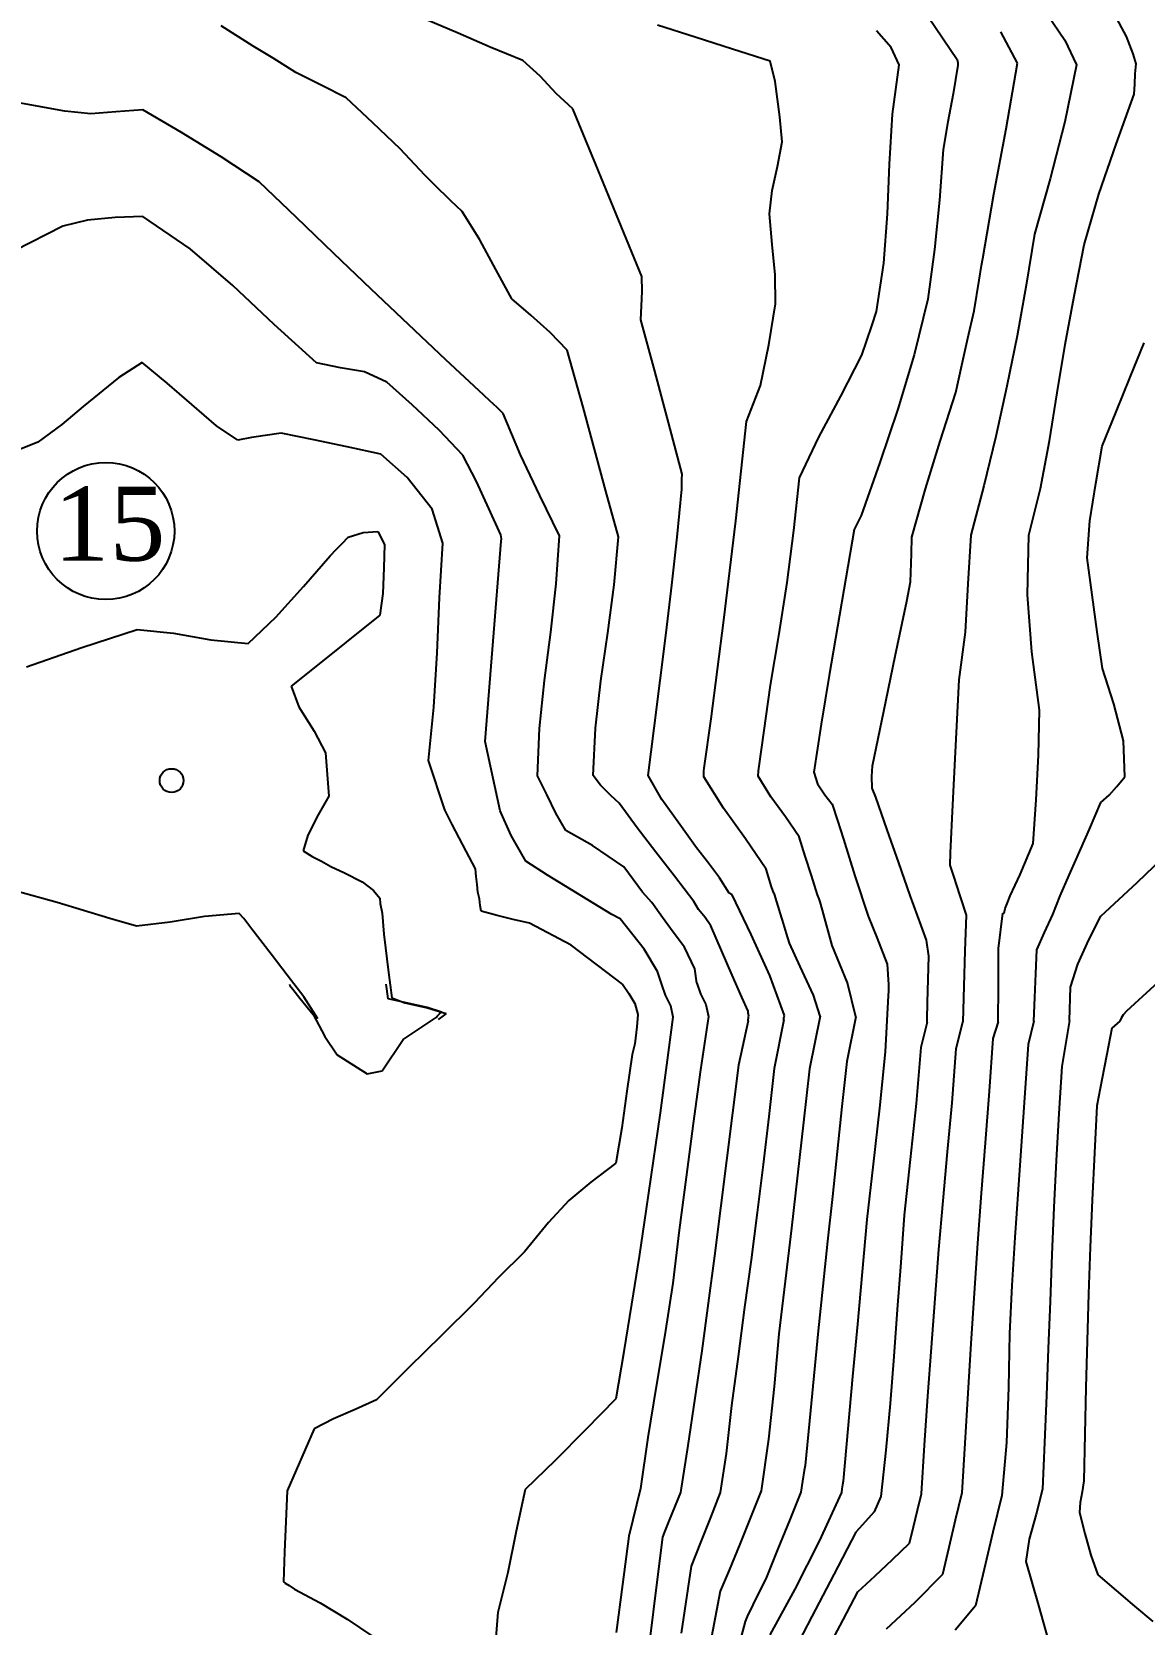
# Model space of a CAD drawing. Header units: millimetres. Extents: x 21147 to 21795, y 3328 to 3821.
# Drawn here: x 21376.2 to 21434.8, y 3538 to 3621.9 of the extents above; entities that cross this region are included whole.
import ezdxf

# ---------------------------------------------------------------- set-up
doc = ezdxf.new("R2010")
doc.units = ezdxf.units.MM
doc.header["$MEASUREMENT"] = 0
for name, color, linetype in [('CURVAS', 43, 'Continuous'), ('PEDRAS', 3, 'Continuous'), ('texto', 3, 'Continuous')]:
    doc.layers.add(name, color=color, linetype=linetype)
doc.styles.add('ROMANS', font='TIMES.TTF')

msp = doc.modelspace()

# ---------------------------------------------------------------- linework, layer by layer
at = {"layer": 'CURVAS', "linetype": 'Continuous'}
for p, q in [((21433.863, 3621.648), (21432.429, 3624.314)), ((21423.435, 3622.665), (21424.936, 3620.424)), ((21429.683, 3622.809), (21430.609, 3621.446)), ((21387.855, 3621.134), (21386.162, 3622.203)), ((21398.648, 3621.812), (21396.95, 3622.543)), ((21400.346, 3621.085), (21398.648, 3621.812)), ((21411.135, 3621.609), (21409.161, 3622.245)), ((21421.47, 3621.057), (21420.69, 3621.937)), ((21428.123, 3620.232), (21427.238, 3621.894)), ((21388.899, 3620.492), (21387.855, 3621.134)), ((21402.064, 3620.367), (21400.346, 3621.085)), ((21413.11, 3620.973), (21411.135, 3621.609)), ((21415.084, 3620.338), (21413.11, 3620.973)), ((21421.883, 3620.155), (21421.47, 3621.057)), ((21430.609, 3621.446), (21431.234, 3620.155)), ((21434.036, 3621.185), (21433.863, 3621.648)), ((21434.21, 3620.723), (21434.036, 3621.185)), ((21390.108, 3619.736), (21388.899, 3620.492)), ((21402.968, 3619.552), (21402.064, 3620.367)), ((21415.346, 3619.261), (21415.084, 3620.338)), ((21421.541, 3617.54), (21421.883, 3620.155)), ((21424.984, 3620.136), (21424.731, 3618.616)), ((21424.936, 3620.424), (21424.955, 3620.341)), ((21424.955, 3620.341), (21424.977, 3620.261)), ((21424.977, 3620.261), (21424.984, 3620.136)), ((21427.518, 3616.767), (21428.123, 3620.232)), ((21431.234, 3620.155), (21430.614, 3617.151)), ((21434.364, 3620.203), (21434.21, 3620.723)), ((21434.328, 3619.664), (21434.364, 3620.203)), ((21391.434, 3619.068), (21390.108, 3619.736)), ((21403.808, 3618.636), (21402.968, 3619.552)), ((21434.297, 3619.127), (21434.328, 3619.664)), ((21392.751, 3618.402), (21391.434, 3619.068)), ((21404.693, 3617.834), (21403.808, 3618.636)), ((21415.602, 3617.402), (21415.346, 3619.261)), ((21424.731, 3618.616), (21424.447, 3617.139)), ((21433.316, 3615.962), (21434.267, 3618.595)), ((21434.267, 3618.595), (21434.297, 3619.127)), ((21377.93, 3617.699), (21375.513, 3618.142)), ((21379.304, 3617.558), (21377.93, 3617.699)), ((21380.62, 3617.67), (21379.304, 3617.558)), ((21382.033, 3617.767), (21380.62, 3617.67)), ((21384.084, 3616.576), (21382.033, 3617.767)), ((21394.152, 3617.087), (21392.751, 3618.402)), ((21405.906, 3614.887), (21404.693, 3617.834)), ((21395.594, 3615.714), (21394.152, 3617.087)), ((21415.729, 3616.081), (21415.602, 3617.402)), ((21421.38, 3614.91), (21421.541, 3617.54)), ((21424.447, 3617.139), (21424.213, 3615.677)), ((21430.614, 3617.151), (21429.847, 3614.145)), ((21386.171, 3615.301), (21384.084, 3616.576)), ((21415.477, 3614.787), (21415.729, 3616.081)), ((21426.866, 3613.338), (21427.518, 3616.767)), ((21432.399, 3613.326), (21433.316, 3615.962)), ((21388.177, 3613.982), (21386.171, 3615.301)), ((21396.892, 3614.328), (21395.594, 3615.714)), ((21424.213, 3615.677), (21424.017, 3613.023)), ((21397.391, 3613.849), (21396.892, 3614.328)), ((21407.12, 3611.94), (21405.906, 3614.887)), ((21415.191, 3613.523), (21415.477, 3614.787)), ((21421.271, 3612.288), (21421.38, 3614.91)), ((21390.142, 3612.097), (21388.177, 3613.982)), ((21398.275, 3612.975), (21397.391, 3613.849)), ((21415.055, 3612.287), (21415.191, 3613.523)), ((21429.847, 3614.145), (21429.009, 3611.218)), ((21398.857, 3612.412), (21398.275, 3612.975)), ((21424.017, 3613.023), (21423.752, 3610.411)), ((21426.294, 3609.937), (21426.866, 3613.338)), ((21431.627, 3610.666), (21432.399, 3613.326)), ((21379.132, 3611.952), (21377.834, 3611.651)), ((21380.587, 3612.108), (21379.132, 3611.952)), ((21382.033, 3612.152), (21380.587, 3612.108)), ((21384.535, 3610.452), (21382.033, 3612.152)), ((21392.101, 3610.212), (21390.142, 3612.097)), ((21399.789, 3610.928), (21398.857, 3612.412)), ((21408.333, 3608.993), (21407.12, 3611.94)), ((21415.204, 3610.686), (21415.055, 3612.287)), ((21421.086, 3609.695), (21421.271, 3612.288)), ((21377.834, 3611.651), (21375.271, 3610.337)), ((21400.644, 3609.354), (21399.789, 3610.928)), ((21429.009, 3611.218), (21428.581, 3608.535)), ((21386.789, 3608.515), (21384.535, 3610.452)), ((21394.062, 3608.33), (21392.101, 3610.212)), ((21415.346, 3609.085), (21415.204, 3610.686)), ((21423.752, 3610.411), (21423.395, 3607.79)), ((21431.109, 3607.963), (21431.627, 3610.666)), ((21401.486, 3607.818), (21400.644, 3609.354)), ((21420.698, 3607.154), (21421.086, 3609.695)), ((21426.097, 3608.796), (21426.221, 3609.57)), ((21426.221, 3609.57), (21426.294, 3609.937)), ((21388.954, 3606.468), (21386.789, 3608.515)), ((21408.355, 3608.198), (21408.333, 3608.993)), ((21415.373, 3607.549), (21415.346, 3609.085)), ((21425.831, 3607.183), (21426.097, 3608.796)), ((21428.581, 3608.535), (21428.096, 3605.863)), ((21396.03, 3606.455), (21394.062, 3608.33)), ((21402.48, 3606.954), (21401.486, 3607.818)), ((21408.314, 3607.442), (21408.355, 3608.198)), ((21415.021, 3605.398), (21415.373, 3607.549)), ((21423.395, 3607.79), (21422.67, 3604.869)), ((21430.63, 3605.412), (21431.109, 3607.963)), ((21403.493, 3606.047), (21402.48, 3606.954)), ((21408.285, 3606.711), (21408.314, 3607.442)), ((21409.007, 3603.998), (21408.285, 3606.711)), ((21420.439, 3606.384), (21420.698, 3607.154)), ((21425.507, 3605.748), (21425.831, 3607.183)), ((21391.191, 3604.438), (21388.954, 3606.468)), ((21398.012, 3604.592), (21396.03, 3606.455)), ((21404.404, 3605.112), (21403.493, 3606.047)), ((21420.181, 3605.616), (21420.439, 3606.384)), ((21428.096, 3605.863), (21427.559, 3603.206)), ((21405.231, 3602.099), (21404.404, 3605.112)), ((21414.582, 3603.251), (21415.021, 3605.398)), ((21419.928, 3604.852), (21420.181, 3605.616)), ((21425.186, 3604.313), (21425.507, 3605.748)), ((21430.215, 3602.864), (21430.63, 3605.412)), ((21434.056, 3603.68), (21434.797, 3605.498)), ((21382.004, 3604.467), (21380.773, 3603.672)), ((21383.322, 3603.371), (21382.004, 3604.467)), ((21392.448, 3604.182), (21391.191, 3604.438)), ((21393.719, 3603.972), (21392.448, 3604.182)), ((21400.012, 3602.743), (21398.012, 3604.592)), ((21418.809, 3602.691), (21419.928, 3604.852)), ((21422.67, 3604.869), (21421.812, 3602.007)), ((21424.868, 3602.878), (21425.186, 3604.313)), ((21380.773, 3603.672), (21378.904, 3602.149)), ((21384.625, 3602.244), (21383.322, 3603.371)), ((21394.899, 3603.427), (21393.719, 3603.972)), ((21396.226, 3602.223), (21394.899, 3603.427)), ((21409.729, 3601.289), (21409.007, 3603.998)), ((21433.317, 3601.867), (21434.056, 3603.68)), ((21400.315, 3602.446), (21400.012, 3602.743)), ((21413.851, 3601.356), (21414.582, 3603.251)), ((21417.654, 3600.529), (21418.809, 3602.691)), ((21424.044, 3600.317), (21424.868, 3602.878)), ((21427.559, 3603.206), (21426.973, 3600.568)), ((21429.801, 3600.331), (21430.215, 3602.864)), ((21378.904, 3602.149), (21377.776, 3601.193)), ((21385.923, 3601.116), (21384.625, 3602.244)), ((21397.661, 3600.901), (21396.226, 3602.223)), ((21400.708, 3602.081), (21400.315, 3602.446)), ((21401.024, 3601.771), (21400.708, 3602.081)), ((21401.93, 3599.591), (21401.024, 3601.771)), ((21406.433, 3597.677), (21405.231, 3602.099)), ((21421.812, 3602.007), (21420.869, 3599.187)), ((21432.582, 3600.056), (21433.317, 3601.867)), ((21377.776, 3601.193), (21376.501, 3600.257)), ((21387.053, 3600.365), (21385.923, 3601.116)), ((21398.905, 3599.575), (21397.661, 3600.901)), ((21410.452, 3598.583), (21409.729, 3601.289)), ((21413.57, 3598.73), (21413.851, 3601.356)), ((21376.501, 3600.257), (21374.888, 3599.609)), ((21387.76, 3600.505), (21387.053, 3600.365)), ((21389.332, 3600.731), (21387.76, 3600.505)), ((21391.055, 3600.379), (21389.332, 3600.731)), ((21392.804, 3600.013), (21391.055, 3600.379)), ((21394.571, 3599.623), (21392.804, 3600.013)), ((21416.644, 3598.381), (21417.654, 3600.529)), ((21423.272, 3597.803), (21424.044, 3600.317)), ((21426.973, 3600.568), (21426.341, 3597.953)), ((21429.324, 3597.824), (21429.801, 3600.331)), ((21432.246, 3598.075), (21432.582, 3600.056)), ((21395.971, 3598.396), (21394.571, 3599.623)), ((21399.613, 3598.18), (21398.905, 3599.575)), ((21402.962, 3597.443), (21401.93, 3599.591)), ((21420.869, 3599.187), (21419.889, 3596.397)), ((21397.278, 3596.722), (21395.971, 3598.396)), ((21410.435, 3598.054), (21410.442, 3598.316)), ((21410.442, 3598.316), (21410.452, 3598.583)), ((21413.277, 3596.11), (21413.57, 3598.73)), ((21416.341, 3595.602), (21416.644, 3598.381)), ((21400.271, 3596.764), (21399.613, 3598.18)), ((21407.1, 3595.28), (21406.433, 3597.677)), ((21410.184, 3595.258), (21410.432, 3597.793)), ((21410.432, 3597.793), (21410.435, 3598.054)), ((21422.557, 3595.261), (21423.272, 3597.803)), ((21426.341, 3597.953), (21425.668, 3595.366)), ((21428.72, 3595.357), (21429.324, 3597.824)), ((21431.926, 3596.109), (21432.246, 3598.075)), ((21397.846, 3594.943), (21397.278, 3596.722)), ((21400.908, 3595.376), (21400.271, 3596.764)), ((21403.99, 3595.328), (21402.962, 3597.443)), ((21412.973, 3593.495), (21413.277, 3596.11)), ((21419.639, 3595.906), (21419.514, 3595.665)), ((21419.764, 3596.149), (21419.639, 3595.906)), ((21419.889, 3596.397), (21419.764, 3596.149)), ((21431.783, 3594.172), (21431.926, 3596.109)), ((21392.542, 3594.926), (21392.867, 3595.261)), ((21392.867, 3595.261), (21393.65, 3595.507)), ((21393.65, 3595.507), (21394.414, 3595.554)), ((21394.414, 3595.554), (21394.764, 3594.875)), ((21400.712, 3592.403), (21400.927, 3595.039)), ((21400.918, 3595.273), (21400.908, 3595.376)), ((21400.93, 3595.174), (21400.918, 3595.273)), ((21400.927, 3595.039), (21400.93, 3595.174)), ((21403.825, 3592.789), (21403.99, 3595.328)), ((21406.877, 3592.739), (21407.1, 3595.28)), ((21409.905, 3592.73), (21410.184, 3595.258)), ((21415.982, 3592.869), (21416.341, 3595.602)), ((21419.514, 3595.665), (21419.081, 3593.102)), ((21422.543, 3594.371), (21422.557, 3595.261)), ((21425.668, 3595.366), (21425.513, 3592.79)), ((21428.647, 3592.216), (21428.72, 3595.357)), ((21390.498, 3592.66), (21391.904, 3594.269)), ((21391.904, 3594.269), (21392.222, 3594.596)), ((21392.222, 3594.596), (21392.542, 3594.926)), ((21394.764, 3594.875), (21394.732, 3593.633)), ((21397.673, 3592.056), (21397.846, 3594.943)), ((21422.475, 3592.898), (21422.543, 3594.371)), ((21432.055, 3592.208), (21431.783, 3594.172)), ((21394.732, 3593.633), (21394.678, 3592.294)), ((21412.655, 3590.886), (21412.973, 3593.495)), ((21389.04, 3591.046), (21390.498, 3592.66)), ((21403.533, 3590.241), (21403.825, 3592.789)), ((21406.537, 3590.206), (21406.877, 3592.739)), ((21409.605, 3590.208), (21409.905, 3592.73)), ((21415.569, 3590.159), (21415.982, 3592.869)), ((21419.081, 3593.102), (21418.636, 3590.53)), ((21422.287, 3591.88), (21422.475, 3592.898)), ((21425.513, 3592.79), (21425.372, 3590.252)), ((21394.678, 3592.294), (21394.523, 3591.148)), ((21397.545, 3589.166), (21397.673, 3592.056)), ((21400.5, 3589.766), (21400.712, 3592.403)), ((21421.681, 3588.984), (21422.287, 3591.88)), ((21428.877, 3589.211), (21428.647, 3592.216)), ((21432.323, 3590.262), (21432.055, 3592.208)), ((21387.589, 3589.656), (21389.04, 3591.046)), ((21394.523, 3591.148), (21392.752, 3589.717)), ((21412.323, 3588.281), (21412.655, 3590.886)), ((21378.821, 3589.44), (21381.734, 3590.388)), ((21381.734, 3590.388), (21383.665, 3590.198)), ((21383.665, 3590.198), (21385.62, 3589.845)), ((21403.208, 3587.698), (21403.533, 3590.241)), ((21406.175, 3587.686), (21406.537, 3590.206)), ((21409.294, 3587.696), (21409.605, 3590.208)), ((21415.103, 3587.45), (21415.569, 3590.159)), ((21418.636, 3590.53), (21418.196, 3587.959)), ((21425.372, 3590.252), (21425.032, 3587.739)), ((21432.601, 3588.336), (21432.323, 3590.262)), ((21375.919, 3588.421), (21378.821, 3589.44)), ((21385.62, 3589.845), (21387.589, 3589.656)), ((21392.752, 3589.717), (21390.799, 3588.159)), ((21397.377, 3586.298), (21397.545, 3589.166)), ((21400.29, 3587.13), (21400.5, 3589.766)), ((21429.279, 3586.141), (21428.877, 3589.211)), ((21411.974, 3585.682), (21412.323, 3588.281)), ((21421.077, 3586.093), (21421.681, 3588.984)), ((21433.197, 3586.472), (21432.601, 3588.336)), ((21390.799, 3588.159), (21389.862, 3587.402)), ((21389.862, 3587.402), (21390.261, 3586.318)), ((21402.943, 3585.171), (21403.208, 3587.698)), ((21405.888, 3585.183), (21406.175, 3587.686)), ((21408.979, 3585.193), (21409.294, 3587.696)), ((21414.649, 3584.185), (21415.103, 3587.45)), ((21418.196, 3587.959), (21417.777, 3585.401)), ((21425.032, 3587.739), (21424.693, 3581.156)), ((21400.08, 3584.494), (21400.29, 3587.13)), ((21390.261, 3586.318), (21391.059, 3585.032)), ((21397.085, 3583.483), (21397.377, 3586.298)), ((21420.477, 3583.203), (21421.077, 3586.093)), ((21429.226, 3583.766), (21429.279, 3586.141)), ((21433.711, 3584.518), (21433.197, 3586.472)), ((21391.059, 3585.032), (21391.663, 3583.897)), ((21402.834, 3582.674), (21402.943, 3585.171)), ((21405.771, 3582.703), (21405.888, 3585.183)), ((21408.67, 3582.703), (21408.979, 3585.193)), ((21411.607, 3583.088), (21411.974, 3585.682)), ((21417.777, 3585.401), (21417.395, 3582.866)), ((21400.87, 3580.834), (21400.08, 3584.494)), ((21414.482, 3582.941), (21414.649, 3584.185)), ((21433.767, 3582.616), (21433.711, 3584.518)), ((21391.663, 3583.897), (21391.836, 3581.605)), ((21397.952, 3580.883), (21397.085, 3583.483)), ((21420.447, 3582.637), (21420.477, 3583.203)), ((21429.098, 3581.415), (21429.226, 3583.766)), ((21403.317, 3581.688), (21402.834, 3582.674)), ((21406.16, 3582.186), (21405.771, 3582.703)), ((21409.387, 3581.436), (21408.67, 3582.703)), ((21411.588, 3582.626), (21411.591, 3582.78)), ((21412.624, 3580.968), (21411.588, 3582.626)), ((21411.591, 3582.78), (21411.598, 3582.934)), ((21411.598, 3582.934), (21411.607, 3583.088)), ((21414.458, 3582.654), (21414.482, 3582.941)), ((21415.131, 3581.567), (21414.458, 3582.654)), ((21417.395, 3582.866), (21417.578, 3582.261)), ((21420.462, 3582.02), (21420.447, 3582.637)), ((21433.36, 3582.11), (21433.767, 3582.616)), ((21391.836, 3581.605), (21391.281, 3580.629)), ((21403.799, 3580.716), (21403.317, 3581.688)), ((21406.702, 3581.646), (21406.16, 3582.186)), ((21407.129, 3581.239), (21406.702, 3581.646)), ((21415.9, 3580.509), (21415.131, 3581.567)), ((21417.578, 3582.261), (21417.973, 3581.681)), ((21417.973, 3581.681), (21418.349, 3581.191)), ((21420.65, 3581.557), (21420.462, 3582.02)), ((21421.257, 3579.826), (21420.65, 3581.557)), ((21432.505, 3581.268), (21432.95, 3581.664)), ((21432.95, 3581.664), (21433.36, 3582.11)), ((21398.341, 3580.117), (21397.952, 3580.883)), ((21401.447, 3579.536), (21400.87, 3580.834)), ((21404.327, 3579.794), (21403.799, 3580.716)), ((21408.083, 3579.943), (21407.129, 3581.239)), ((21410.335, 3580.105), (21409.387, 3581.436)), ((21413.794, 3579.358), (21412.624, 3580.968)), ((21418.349, 3581.191), (21418.644, 3580.319)), ((21424.693, 3581.156), (21424.568, 3578.625)), ((21428.942, 3579.111), (21429.098, 3581.415)), ((21431.908, 3579.859), (21432.505, 3581.268)), ((21391.281, 3580.629), (21390.735, 3579.544)), ((21399.081, 3578.707), (21398.341, 3580.117)), ((21409.068, 3578.66), (21408.083, 3579.943)), ((21411.213, 3578.889), (21410.335, 3580.105)), ((21416.625, 3579.467), (21415.9, 3580.509)), ((21418.644, 3580.319), (21418.956, 3579.337)), ((21431.198, 3578.227), (21431.908, 3579.859)), ((21390.735, 3579.544), (21390.488, 3578.716)), ((21402.218, 3578.181), (21401.447, 3579.536)), ((21405.735, 3579.006), (21404.327, 3579.794)), ((21414.882, 3577.753), (21413.794, 3579.358)), ((21416.943, 3578.446), (21416.625, 3579.467)), ((21418.956, 3579.337), (21419.552, 3577.406)), ((21421.864, 3578.1), (21421.257, 3579.826)), ((21428.711, 3578.564), (21428.942, 3579.111)), ((21390.488, 3578.716), (21390.953, 3578.429)), ((21390.953, 3578.429), (21391.455, 3578.171)), ((21391.455, 3578.171), (21391.952, 3577.897)), ((21399.56, 3577.782), (21399.081, 3578.707)), ((21403.354, 3577.435), (21402.218, 3578.181)), ((21407.387, 3577.873), (21405.735, 3579.006)), ((21410.047, 3577.396), (21409.068, 3578.66)), ((21411.785, 3578.146), (21411.213, 3578.889)), ((21417.263, 3577.425), (21416.943, 3578.446)), ((21424.568, 3578.625), (21424.55, 3577.974)), ((21428.482, 3578.023), (21428.711, 3578.564)), ((21430.839, 3577.435), (21431.198, 3578.227)), ((21434.431, 3577.05), (21436.208, 3578.773)), ((21391.952, 3577.897), (21392.673, 3577.557)), ((21392.673, 3577.557), (21393.591, 3577.082)), ((21399.601, 3577.367), (21399.56, 3577.782)), ((21399.647, 3576.953), (21399.601, 3577.367)), ((21406.754, 3575.374), (21403.354, 3577.435)), ((21408.372, 3576.539), (21407.387, 3577.873)), ((21411.068, 3576.058), (21410.047, 3577.396)), ((21412.424, 3577.302), (21411.785, 3578.146)), ((21415.167, 3576.831), (21414.882, 3577.753)), ((21417.588, 3576.404), (21417.263, 3577.425)), ((21419.552, 3577.406), (21420.255, 3575.287)), ((21422.47, 3576.376), (21421.864, 3578.1)), ((21424.55, 3577.974), (21424.707, 3577.499)), ((21424.707, 3577.499), (21424.802, 3577.223)), ((21427.738, 3576.356), (21428.258, 3577.483)), ((21428.258, 3577.483), (21428.482, 3578.023)), ((21430.367, 3576.356), (21430.839, 3577.435)), ((21377.535, 3576.01), (21375.359, 3576.597)), ((21393.591, 3577.082), (21394.196, 3576.626)), ((21394.196, 3576.626), (21394.532, 3576.23)), ((21399.695, 3576.539), (21399.647, 3576.953)), ((21399.779, 3576.188), (21399.695, 3576.539)), ((21408.853, 3576.01), (21408.372, 3576.539)), ((21412.927, 3576.501), (21412.424, 3577.302)), ((21413.09, 3576.414), (21412.927, 3576.501)), ((21415.28, 3576.491), (21415.167, 3576.831)), ((21415.315, 3576.443), (21415.28, 3576.491)), ((21424.802, 3577.223), (21424.849, 3577.05)), ((21424.849, 3577.05), (21425.408, 3575.335)), ((21432.505, 3575.287), (21434.431, 3577.05)), ((21378.914, 3575.573), (21377.535, 3576.01)), ((21394.532, 3576.23), (21394.552, 3575.953)), ((21394.552, 3575.953), (21394.658, 3575.432)), ((21399.812, 3575.838), (21399.779, 3576.188)), ((21399.858, 3575.538), (21399.812, 3575.838)), ((21409.411, 3575.216), (21408.853, 3576.01)), ((21411.322, 3575.635), (21411.068, 3576.058)), ((21414.091, 3574.323), (21413.09, 3576.414)), ((21415.633, 3575.412), (21415.315, 3576.443)), ((21417.674, 3576.202), (21417.588, 3576.404)), ((21417.723, 3576.029), (21417.674, 3576.202)), ((21417.848, 3575.605), (21417.723, 3576.029)), ((21423.04, 3574.789), (21422.47, 3576.376)), ((21427.411, 3575.432), (21427.468, 3575.68)), ((21427.468, 3575.68), (21427.617, 3576.044)), ((21427.617, 3576.044), (21427.738, 3576.356)), ((21429.983, 3575.363), (21430.367, 3576.356)), ((21380.304, 3575.159), (21378.914, 3575.573)), ((21381.715, 3574.748), (21380.304, 3575.159)), ((21383.479, 3574.97), (21381.715, 3574.748)), ((21385.295, 3575.271), (21383.479, 3574.97)), ((21387.118, 3575.422), (21385.295, 3575.271)), ((21387.353, 3575.15), (21387.118, 3575.422)), ((21387.787, 3574.593), (21387.353, 3575.15)), ((21394.658, 3575.432), (21394.739, 3574.34)), ((21400.707, 3575.313), (21399.858, 3575.538)), ((21401.559, 3575.11), (21400.707, 3575.313)), ((21402.42, 3574.912), (21401.559, 3575.11)), ((21404.598, 3573.747), (21402.42, 3574.912)), ((21406.898, 3575.29), (21406.754, 3575.374)), ((21407.043, 3575.211), (21406.898, 3575.29)), ((21407.187, 3575.133), (21407.043, 3575.211)), ((21408.446, 3573.545), (21407.187, 3575.133)), ((21409.987, 3574.437), (21409.411, 3575.216)), ((21411.668, 3575.202), (21411.322, 3575.635)), ((21411.973, 3574.767), (21411.668, 3575.202)), ((21415.787, 3574.893), (21415.633, 3575.412)), ((21415.944, 3574.375), (21415.787, 3574.893)), ((21418.354, 3573.732), (21417.848, 3575.605)), ((21420.255, 3575.287), (21420.716, 3574.149)), ((21425.408, 3575.335), (21425.35, 3573.46)), ((21427.116, 3573.572), (21427.343, 3575.432)), ((21427.343, 3575.432), (21427.363, 3575.432)), ((21427.363, 3575.432), (21427.385, 3575.432)), ((21427.385, 3575.432), (21427.411, 3575.432)), ((21429.55, 3574.412), (21429.983, 3575.363)), ((21431.886, 3574.038), (21432.505, 3575.287)), ((21388.793, 3573.275), (21387.787, 3574.593)), ((21394.739, 3574.34), (21394.982, 3572.312)), ((21410.577, 3573.65), (21409.987, 3574.437)), ((21413.086, 3572.174), (21411.973, 3574.767)), ((21415.075, 3572.146), (21414.091, 3574.323)), ((21416.105, 3573.862), (21415.944, 3574.375)), ((21420.716, 3574.149), (21421.249, 3572.743)), ((21423.329, 3574.01), (21423.04, 3574.789)), ((21423.443, 3573.178), (21423.329, 3574.01)), ((21429.134, 3573.515), (21429.55, 3574.412)), ((21431.292, 3572.758), (21431.886, 3574.038)), ((21389.64, 3572.179), (21388.793, 3573.275)), ((21407.314, 3571.706), (21404.598, 3573.747)), ((21409.149, 3572.362), (21408.446, 3573.545)), ((21411.12, 3572.506), (21410.577, 3573.65)), ((21416.674, 3572.63), (21416.105, 3573.862)), ((21419.172, 3571.764), (21418.354, 3573.732)), ((21423.376, 3570.731), (21423.443, 3573.178)), ((21425.35, 3573.46), (21425.295, 3571.59)), ((21427.124, 3571.612), (21427.116, 3573.572)), ((21429.08, 3572.254), (21429.134, 3573.515)), ((21394.982, 3572.312), (21395.159, 3570.983)), ((21409.387, 3571.677), (21409.149, 3572.362)), ((21411.22, 3571.754), (21411.12, 3572.506)), ((21417.378, 3571.126), (21416.674, 3572.63)), ((21421.249, 3572.743), (21421.319, 3571.677)), ((21430.916, 3571.541), (21431.292, 3572.758)), ((21390.521, 3571.028), (21389.64, 3572.179)), ((21389.76, 3571.706), (21389.793, 3571.633)), ((21389.793, 3571.633), (21389.935, 3571.438)), ((21394.891, 3571.445), (21394.852, 3571.706)), ((21407.314, 3571.706), (21407.651, 3571.198)), ((21407.314, 3571.706), (21407.314, 3571.706)), ((21409.571, 3571.119), (21409.387, 3571.677)), ((21411.22, 3571.754), (21411.22, 3571.754)), ((21411.22, 3571.754), (21411.22, 3571.754)), ((21411.22, 3571.754), (21411.22, 3571.754)), ((21411.22, 3571.754), (21411.22, 3571.754)), ((21411.22, 3571.754), (21411.22, 3571.754)), ((21411.22, 3571.754), (21411.417, 3571.191)), ((21413.593, 3571.008), (21413.086, 3572.174)), ((21415.845, 3570.048), (21415.075, 3572.146)), ((21419.6, 3569.981), (21419.172, 3571.764)), ((21421.319, 3571.677), (21421.319, 3571.497)), ((21421.319, 3571.497), (21421.319, 3571.32)), ((21425.295, 3571.59), (21425.244, 3569.721)), ((21427.102, 3569.721), (21427.124, 3571.612)), ((21429.029, 3570.995), (21429.08, 3572.254)), ((21430.897, 3570.954), (21430.916, 3571.541)), ((21435.735, 3571.997), (21433.863, 3570.27)), ((21389.935, 3571.438), (21390.309, 3570.954)), ((21390.309, 3570.954), (21391.017, 3570.104)), ((21391.259, 3569.875), (21390.521, 3571.028)), ((21394.929, 3571.185), (21394.891, 3571.445)), ((21394.968, 3570.925), (21394.929, 3571.185)), ((21395.842, 3570.736), (21394.968, 3570.925)), ((21395.159, 3570.983), (21395.846, 3570.708)), ((21397.019, 3570.47), (21395.842, 3570.736)), ((21395.846, 3570.708), (21397.036, 3570.445)), ((21407.651, 3571.198), (21407.957, 3570.681)), ((21407.957, 3570.681), (21408.114, 3570.095)), ((21409.85, 3570.56), (21409.571, 3571.119)), ((21411.417, 3571.191), (21411.702, 3570.626)), ((21411.702, 3570.626), (21411.837, 3569.999)), ((21413.928, 3570.27), (21413.593, 3571.008)), ((21417.723, 3570.01), (21417.378, 3571.126)), ((21421.299, 3571.108), (21421.141, 3568.132)), ((21421.319, 3571.32), (21421.299, 3571.108)), ((21423.356, 3569.828), (21423.376, 3570.731)), ((21428.98, 3569.74), (21429.029, 3570.995)), ((21430.878, 3570.369), (21430.897, 3570.954)), ((21391.017, 3570.104), (21391.627, 3568.945)), ((21396.909, 3569.548), (21397.495, 3569.941)), ((21397.784, 3570.22), (21397.019, 3570.47)), ((21397.036, 3570.445), (21398.016, 3570.148)), ((21397.495, 3569.941), (21397.561, 3570.022)), ((21397.561, 3570.022), (21397.666, 3570.139)), ((21397.723, 3569.926), (21397.595, 3569.837)), ((21397.666, 3570.139), (21397.784, 3570.22)), ((21397.856, 3570.02), (21397.723, 3569.926)), ((21398.016, 3570.148), (21397.856, 3570.02)), ((21408.114, 3570.095), (21408.063, 3569.454)), ((21409.65, 3567.436), (21409.976, 3569.95)), ((21409.976, 3569.95), (21409.85, 3570.56)), ((21411.837, 3569.999), (21411.422, 3567.18)), ((21413.938, 3570.183), (21413.928, 3570.27)), ((21413.95, 3570.097), (21413.938, 3570.183)), ((21413.938, 3569.837), (21413.941, 3569.904)), ((21413.938, 3569.769), (21413.938, 3569.837)), ((21413.941, 3569.904), (21413.948, 3569.971)), ((21413.948, 3569.971), (21413.967, 3570.01)), ((21413.967, 3570.01), (21413.95, 3570.097)), ((21415.816, 3569.82), (21415.308, 3567.261)), ((21415.816, 3569.82), (21415.819, 3569.904)), ((21415.816, 3569.74), (21415.816, 3569.82)), ((21415.816, 3569.82), (21415.816, 3569.82)), ((21415.816, 3569.82), (21415.816, 3569.82)), ((21415.816, 3569.82), (21415.816, 3569.82)), ((21415.819, 3569.904), (21415.825, 3569.991)), ((21415.825, 3569.991), (21415.845, 3570.048)), ((21417.723, 3570.01), (21417.16, 3567.234)), ((21417.723, 3570.01), (21417.723, 3570.01)), ((21417.723, 3570.01), (21417.723, 3570.01)), ((21417.723, 3570.01), (21417.723, 3570.01)), ((21419.6, 3569.981), (21419.122, 3567.624)), ((21419.6, 3569.981), (21419.6, 3569.981)), ((21419.6, 3569.981), (21419.6, 3569.981)), ((21419.6, 3569.981), (21419.6, 3569.981)), ((21423.366, 3569.692), (21423.356, 3569.828)), ((21430.858, 3569.788), (21430.456, 3567.359)), ((21430.858, 3569.788), (21430.878, 3570.369)), ((21430.858, 3569.788), (21430.858, 3569.788)), ((21430.858, 3569.788), (21430.858, 3569.788)), ((21430.858, 3569.788), (21430.858, 3569.788)), ((21433.587, 3569.901), (21433.516, 3569.74)), ((21433.683, 3570.083), (21433.587, 3569.901)), ((21433.863, 3570.27), (21433.683, 3570.083)), ((21391.627, 3568.945), (21392.277, 3567.973)), ((21395.749, 3568.774), (21396.328, 3569.16)), ((21396.328, 3569.16), (21396.909, 3569.548)), ((21408.063, 3569.454), (21407.954, 3568.557)), ((21413.938, 3569.769), (21413.428, 3567.436)), ((21413.938, 3569.769), (21413.938, 3569.769)), ((21413.938, 3569.769), (21413.938, 3569.769)), ((21413.938, 3569.769), (21413.938, 3569.769)), ((21423.366, 3569.692), (21423.028, 3568.361)), ((21424.889, 3568.29), (21425.244, 3569.721)), ((21425.244, 3569.721), (21425.244, 3569.721)), ((21427.102, 3569.721), (21426.829, 3568.837)), ((21428.98, 3569.74), (21428.681, 3568.515)), ((21433.086, 3569.372), (21432.825, 3568.012)), ((21433.516, 3569.74), (21433.086, 3569.372)), ((21433.516, 3569.74), (21433.516, 3569.74)), ((21433.516, 3569.74), (21433.516, 3569.74)), ((21394.641, 3567.126), (21395.749, 3568.774)), ((21407.954, 3568.557), (21407.825, 3567.992)), ((21421.141, 3568.132), (21420.857, 3565.162)), ((21423.028, 3568.361), (21422.774, 3565.402)), ((21424.675, 3565.436), (21424.889, 3568.29)), ((21426.829, 3568.837), (21426.621, 3566.058)), ((21428.681, 3568.515), (21428.514, 3565.969)), ((21392.277, 3567.973), (21393.867, 3566.978)), ((21407.825, 3567.992), (21407.54, 3566.059)), ((21409.308, 3564.914), (21409.65, 3567.436)), ((21413.428, 3567.436), (21413.113, 3564.92)), ((21415.308, 3567.261), (21415.014, 3564.723)), ((21419.122, 3567.624), (21418.872, 3565.253)), ((21430.456, 3567.359), (21430.294, 3564.882)), ((21432.825, 3568.012), (21432.565, 3566.652)), ((21393.867, 3566.978), (21394.641, 3567.126)), ((21411.422, 3567.18), (21411.031, 3564.355)), ((21417.16, 3567.234), (21416.841, 3564.427)), ((21432.565, 3566.652), (21432.304, 3565.292)), ((21407.54, 3566.059), (21407.274, 3564.132)), ((21426.621, 3566.058), (21426.421, 3563.334)), ((21428.514, 3565.969), (21428.338, 3563.423)), ((21408.952, 3562.389), (21409.308, 3564.914)), ((21413.113, 3564.92), (21412.797, 3562.406)), ((21418.872, 3565.253), (21418.62, 3562.883)), ((21420.857, 3565.162), (21420.517, 3562.213)), ((21422.774, 3565.402), (21422.46, 3562.455)), ((21424.427, 3562.863), (21424.675, 3565.436)), ((21430.294, 3564.882), (21430.156, 3562.403)), ((21432.304, 3565.292), (21432.174, 3562.803)), ((21407.274, 3564.132), (21406.957, 3562.263)), ((21411.031, 3564.355), (21410.659, 3561.534)), ((21415.014, 3564.723), (21414.713, 3562.192)), ((21416.841, 3564.427), (21416.527, 3561.628)), ((21426.421, 3563.334), (21426.208, 3560.686)), ((21428.338, 3563.423), (21428.16, 3560.88)), ((21406.957, 3562.263), (21405.651, 3561.258)), ((21408.582, 3559.865), (21408.952, 3562.389)), ((21412.797, 3562.406), (21412.479, 3559.894)), ((21418.62, 3562.883), (21418.368, 3560.516)), ((21422.46, 3562.455), (21422.148, 3559.524)), ((21424.196, 3560.287), (21424.427, 3562.863)), ((21430.156, 3562.403), (21430.036, 3559.924)), ((21432.174, 3562.803), (21432.059, 3560.32)), ((21410.659, 3561.534), (21410.302, 3558.728)), ((21414.713, 3562.192), (21414.403, 3559.672)), ((21416.527, 3561.628), (21416.212, 3558.836)), ((21420.517, 3562.213), (21420.19, 3559.302)), ((21405.651, 3561.258), (21404.488, 3560.301)), ((21426.208, 3560.686), (21426.012, 3558.043)), ((21428.16, 3560.88), (21427.989, 3558.342)), ((21404.488, 3560.301), (21403.407, 3559.129)), ((21408.2, 3557.346), (21408.582, 3559.865)), ((21412.479, 3559.894), (21412.156, 3557.384)), ((21418.368, 3560.516), (21418.118, 3558.15)), ((21423.979, 3557.71), (21424.196, 3560.287)), ((21430.036, 3559.924), (21429.93, 3557.445)), ((21432.059, 3560.32), (21431.957, 3557.842)), ((21403.407, 3559.129), (21402.144, 3557.585)), ((21414.403, 3559.672), (21414.082, 3557.165)), ((21420.19, 3559.302), (21419.936, 3556.542)), ((21422.148, 3559.524), (21421.966, 3557.033)), ((21410.302, 3558.728), (21409.957, 3555.946)), ((21416.212, 3558.836), (21415.889, 3556.051)), ((21418.118, 3558.15), (21417.869, 3555.785)), ((21426.012, 3558.043), (21425.832, 3555.405)), ((21427.989, 3558.342), (21427.831, 3555.813)), ((21402.144, 3557.585), (21400.781, 3556.242)), ((21407.806, 3554.837), (21408.2, 3557.346)), ((21412.156, 3557.384), (21411.824, 3554.878)), ((21423.776, 3555.133), (21423.979, 3557.71)), ((21429.93, 3557.445), (21429.834, 3554.968)), ((21431.957, 3557.842), (21431.867, 3555.369)), ((21414.082, 3557.165), (21413.747, 3554.672)), ((21419.936, 3556.542), (21419.685, 3553.782)), ((21421.966, 3557.033), (21421.789, 3554.549)), ((21400.781, 3556.242), (21399.491, 3554.885)), ((21409.957, 3555.946), (21409.535, 3553.223)), ((21415.889, 3556.051), (21415.551, 3553.274)), ((21417.869, 3555.785), (21417.625, 3553.42)), ((21427.831, 3555.813), (21427.694, 3553.293)), ((21399.491, 3554.885), (21397.775, 3553.187)), ((21407.401, 3552.34), (21407.806, 3554.837)), ((21411.824, 3554.878), (21411.482, 3552.377)), ((21413.747, 3554.672), (21413.413, 3552.07)), ((21423.584, 3552.557), (21423.776, 3555.133)), ((21425.832, 3555.405), (21425.662, 3552.769)), ((21429.834, 3554.968), (21429.741, 3552.492)), ((21431.867, 3555.369), (21431.788, 3552.901)), ((21421.789, 3554.549), (21421.607, 3552.071)), ((21397.775, 3553.187), (21396.061, 3551.49)), ((21409.535, 3553.223), (21409.09, 3550.502)), ((21415.551, 3553.274), (21415.3, 3550.498)), ((21417.625, 3553.42), (21417.387, 3551.057)), ((21419.685, 3553.782), (21419.434, 3551.023)), ((21427.694, 3553.293), (21427.638, 3550.433)), ((21406.986, 3549.86), (21407.401, 3552.34)), ((21411.482, 3552.377), (21411.126, 3549.881)), ((21423.403, 3549.982), (21423.584, 3552.557)), ((21425.662, 3552.769), (21425.5, 3550.138)), ((21429.741, 3552.492), (21429.648, 3550.019)), ((21431.788, 3552.901), (21431.72, 3550.437)), ((21396.061, 3551.49), (21394.351, 3549.792)), ((21413.413, 3552.07), (21413.062, 3549.498)), ((21421.607, 3552.071), (21421.407, 3549.601)), ((21409.09, 3550.502), (21408.653, 3547.798)), ((21415.3, 3550.498), (21415.001, 3547.713)), ((21417.387, 3551.057), (21417.154, 3548.693)), ((21419.434, 3551.023), (21419.185, 3548.265)), ((21394.351, 3549.792), (21393.224, 3549.277)), ((21405.388, 3548.225), (21406.986, 3549.86)), ((21411.126, 3549.881), (21410.753, 3547.393)), ((21423.23, 3547.411), (21423.403, 3549.982)), ((21425.5, 3550.138), (21425.343, 3547.509)), ((21427.638, 3550.433), (21427.538, 3547.538)), ((21429.648, 3550.019), (21429.549, 3547.55)), ((21431.72, 3550.437), (21431.661, 3547.977)), ((21393.224, 3549.277), (21392.086, 3548.796)), ((21413.062, 3549.498), (21412.773, 3546.966)), ((21421.407, 3549.601), (21421.18, 3547.14)), ((21391.062, 3548.268), (21390.589, 3547.171)), ((21392.086, 3548.796), (21391.062, 3548.268)), ((21403.787, 3546.614), (21405.388, 3548.225)), ((21417.154, 3548.693), (21416.93, 3546.329)), ((21419.185, 3548.265), (21418.936, 3545.51)), ((21431.661, 3547.977), (21431.61, 3545.519)), ((21390.589, 3547.171), (21390.116, 3546.079)), ((21408.653, 3547.798), (21408.259, 3545.124)), ((21410.753, 3547.393), (21410.362, 3544.912)), ((21415.001, 3547.713), (21414.615, 3544.989)), ((21421.18, 3547.14), (21420.913, 3544.69)), ((21423.064, 3544.844), (21423.23, 3547.411)), ((21425.343, 3547.509), (21425.186, 3544.883)), ((21427.538, 3547.538), (21427.289, 3544.748)), ((21429.549, 3547.55), (21429.44, 3545.085)), ((21402.202, 3545.076), (21403.787, 3546.614)), ((21412.667, 3546.281), (21412.564, 3545.596)), ((21412.773, 3546.966), (21412.667, 3546.281)), ((21416.93, 3546.329), (21416.881, 3546.059)), ((21390.116, 3546.079), (21389.644, 3544.989)), ((21412.564, 3545.596), (21412.464, 3544.912)), ((21416.802, 3545.503), (21416.708, 3544.931)), ((21416.881, 3546.059), (21416.802, 3545.503)), ((21418.936, 3545.51), (21418.9, 3545.307)), ((21431.61, 3545.519), (21431.522, 3544.937)), ((21389.644, 3544.989), (21389.577, 3543.388)), ((21401.726, 3542.885), (21402.202, 3545.076)), ((21408.259, 3545.124), (21407.648, 3542.603)), ((21410.362, 3544.912), (21409.761, 3543.454)), ((21412.464, 3544.912), (21411.948, 3543.584)), ((21414.615, 3544.989), (21413.487, 3542.182)), ((21416.708, 3544.931), (21416.103, 3543.436)), ((21418.84, 3544.912), (21417.667, 3542.34)), ((21418.869, 3545.107), (21418.84, 3544.912)), ((21418.9, 3545.307), (21418.869, 3545.107)), ((21420.913, 3544.69), (21420.578, 3543.894)), ((21422.852, 3543.969), (21423.064, 3544.844)), ((21425.186, 3544.883), (21424.842, 3543.446)), ((21427.289, 3544.748), (21426.826, 3542.809)), ((21429.44, 3545.085), (21429.096, 3543.773)), ((21431.522, 3544.937), (21431.431, 3544.388)), ((21420.578, 3543.894), (21420.118, 3543.383)), ((21422.643, 3543.099), (21422.852, 3543.969)), ((21429.096, 3543.773), (21428.732, 3542.455)), ((21431.431, 3544.388), (21431.388, 3543.851)), ((21431.388, 3543.851), (21431.675, 3542.747)), ((21389.577, 3543.388), (21389.512, 3541.789)), ((21409.761, 3543.454), (21409.516, 3542.842)), ((21411.948, 3543.584), (21411.424, 3542.274)), ((21416.103, 3543.436), (21415.503, 3541.941)), ((21420.118, 3543.383), (21419.602, 3542.819)), ((21422.437, 3542.23), (21422.643, 3543.099)), ((21424.842, 3543.446), (21424.502, 3542.011)), ((21401.282, 3540.707), (21401.726, 3542.885)), ((21407.648, 3542.603), (21407.314, 3540.054)), ((21409.416, 3542.548), (21409.082, 3539.897)), ((21409.516, 3542.842), (21409.416, 3542.548)), ((21411.424, 3542.274), (21410.921, 3541.025)), ((21413.487, 3542.182), (21412.93, 3540.812)), ((21417.667, 3542.34), (21416.389, 3539.822)), ((21419.602, 3542.819), (21418.444, 3540.591)), ((21421.531, 3541.375), (21422.437, 3542.23)), ((21426.826, 3542.809), (21426.366, 3540.87)), ((21428.732, 3542.455), (21428.562, 3541.266)), ((21431.675, 3542.747), (21431.983, 3541.607)), ((21389.512, 3541.789), (21389.451, 3540.195)), ((21415.503, 3541.941), (21414.904, 3540.446)), ((21420.624, 3540.523), (21421.531, 3541.375)), ((21424.502, 3542.011), (21424.164, 3540.581)), ((21428.562, 3541.266), (21429.221, 3538.951)), ((21431.983, 3541.607), (21432.353, 3540.562)), ((21400.755, 3538.594), (21401.282, 3540.707)), ((21410.921, 3541.025), (21410.407, 3537.488)), ((21412.93, 3540.812), (21412.464, 3539.703)), ((21414.904, 3540.446), (21414.174, 3538.983)), ((21418.444, 3540.591), (21417.287, 3538.365)), ((21419.717, 3539.674), (21420.624, 3540.523)), ((21424.164, 3540.581), (21422.72, 3539.117)), ((21426.366, 3540.87), (21425.91, 3538.932)), ((21432.353, 3540.562), (21433.317, 3539.742)), ((21389.451, 3540.195), (21389.547, 3540.125)), ((21389.547, 3540.125), (21389.747, 3540.004)), ((21389.747, 3540.004), (21390.03, 3539.819)), ((21390.03, 3539.819), (21391.385, 3539.095)), ((21407.314, 3540.054), (21406.986, 3537.533)), ((21409.082, 3539.897), (21408.753, 3537.189)), ((21412.464, 3539.703), (21411.813, 3536.278)), ((21416.389, 3539.822), (21415.068, 3537.398)), ((21418.934, 3538.203), (21419.717, 3539.674)), ((21433.317, 3539.742), (21434.285, 3538.922)), ((21391.385, 3539.095), (21392.805, 3538.241)), ((21414.174, 3538.983), (21413.879, 3538.375)), ((21422.72, 3539.117), (21421.2, 3537.714)), ((21425.91, 3538.932), (21424.83, 3537.653)), ((21429.221, 3538.951), (21429.884, 3536.636)), ((21434.285, 3538.922), (21435.256, 3538.102)), ((21392.805, 3538.241), (21394.109, 3537.35)), ((21400.601, 3536.578), (21400.755, 3538.594)), ((21413.766, 3538.102), (21412.905, 3534.857)), ((21413.879, 3538.375), (21413.766, 3538.102)), ((21417.287, 3538.365), (21416.129, 3536.144)), ((21417.887, 3536.207), (21418.934, 3538.203))]:
    msp.add_line(p, q, dxfattribs=at)
at = {"layer": 'PEDRAS', "linetype": 'Continuous'}
msp.add_circle((21383.557, 3582.426), 0.627, dxfattribs=at)
at = {"layer": 'texto', "color": 1}
msp.add_circle((21380.086, 3595.578), 3.617, dxfattribs=at)

# ---------------------------------------------------------------- texts
at = {"layer": 'texto', "color": 1, "style": 'ROMANS'}
msp.add_text('15', height=3.8973, dxfattribs=at).set_placement((21377.343, 3594.018))

doc.saveas('drawing.dxf')
